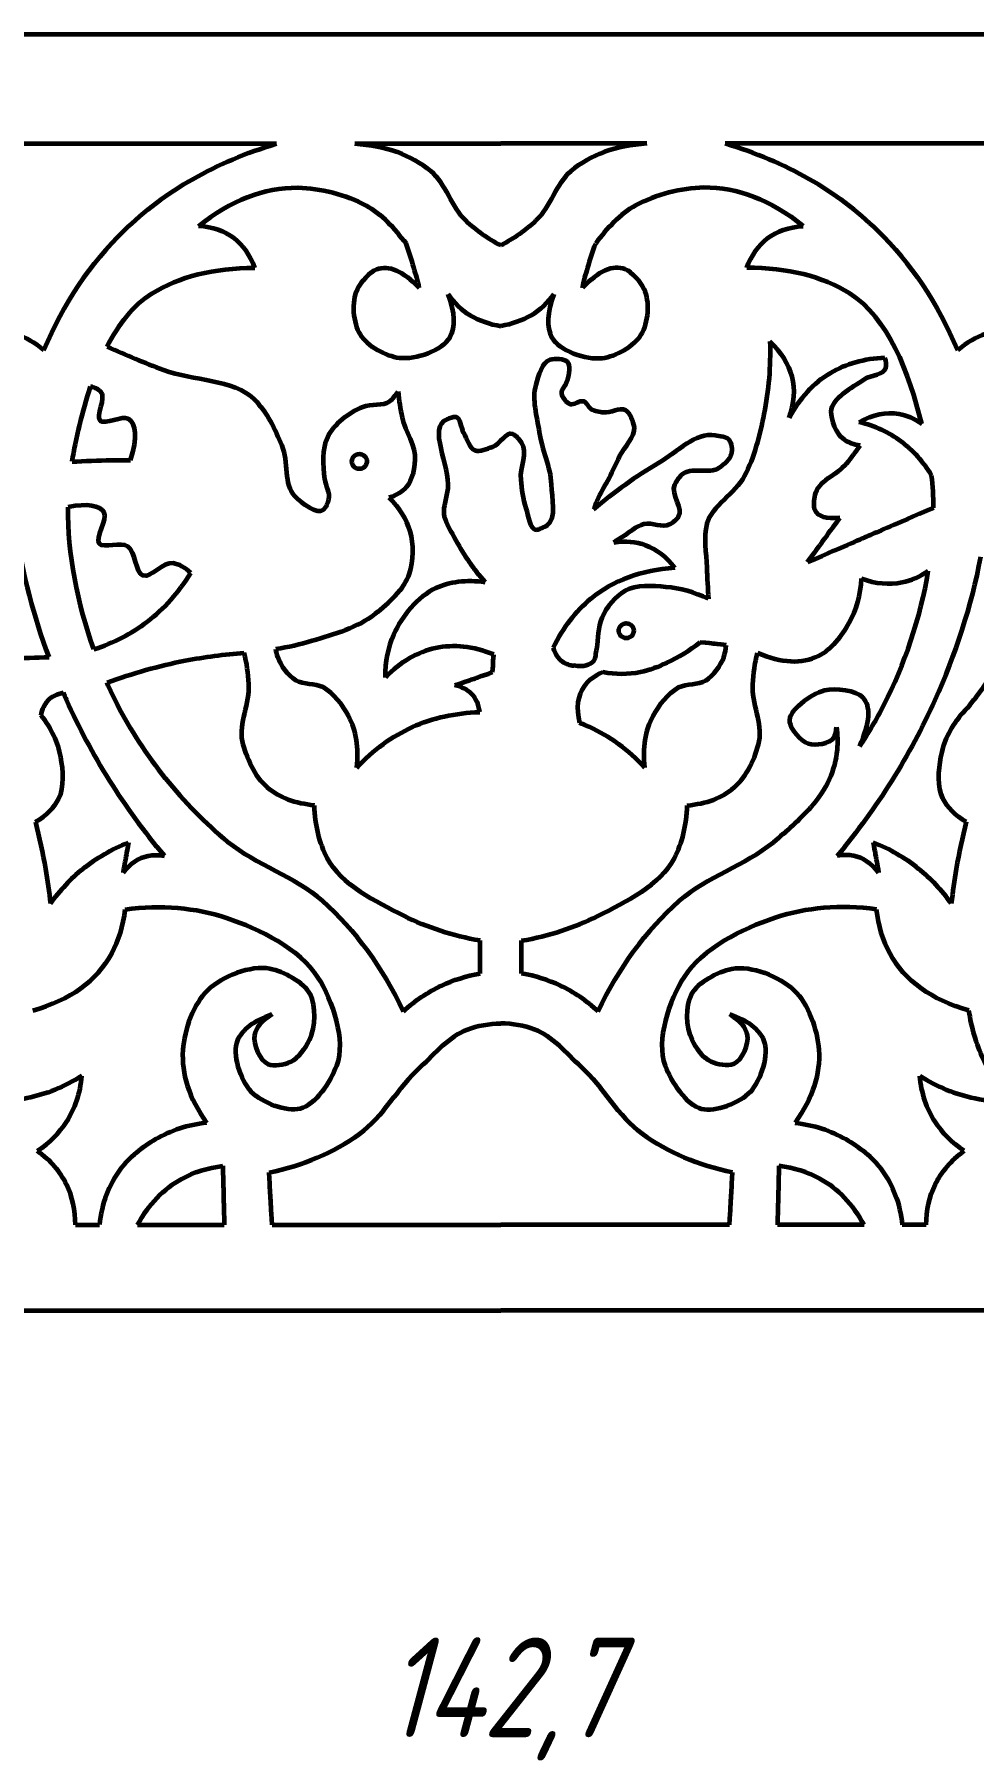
# Model space of a CAD drawing. Header units: millimetres. Extents: x -179 to 215, y -4 to 414.
# Drawn here: x -101.6 to -54.5, y 180.2 to 265.7 of the extents above; entities that cross this region are included whole.
import ezdxf

# ---------------------------------------------------------------- set-up
doc = ezdxf.new("R2010")
doc.units = ezdxf.units.MM
doc.linetypes.add('K5LT32774', pattern=[0])
doc.linetypes.add('K5LT_THIN', pattern=[0])
doc.styles.add('KDIMTEXTSTYLE', font='GOST_AU.SHX', dxfattribs={"width": 0.96, "oblique": 15, "height": 5})
doc.dimstyles.new('KDIMSTYLE (1.00)', dxfattribs={"dimtxt": 5, "dimasz": 1, "dimexe": 2, "dimexo": 0, "dimgap": 1, "dimtad": 1, "dimtxsty": 'KDIMTEXTSTYLE', "dimsah": 1, "dimcen": 0, "dimdle": 1, "dimadec": 0, "dimazin": 0, "dimtfac": 0.667, "dimtmove": 0, "dimatfit": 3, "dimfxl": 1, "dimtvp": 1, "dimtolj": 1, "dimtzin": 0, "dimarcsym": 0})

# ---------------------------------------------------------------- blocks, each defined once
blk = doc.blocks.new('KDIMARROW_01')
blk.add_hatch(color=0).paths.add_polyline_path([(0, 0), (-5, 0.658), (-4.5, 0), (-5, -0.658)])
at = {"color": 0, "linetype": 'K5LT_THIN', "lineweight": 18}
for p, q in [((-4.5, 0), (-5, 0.658)), ((-5, 0.658), (0, 0)), ((0, 0), (-5, -0.658)), ((-5, -0.658), (-4.5, 0)), ((0, 0), (-1, 0))]:
    blk.add_line(p, q, dxfattribs=at)

msp = doc.modelspace()

# ---------------------------------------------------------------- linework, layer by layer
at = {"color": 30, "linetype": 'K5LT32774', "lineweight": 60, "true_color": 0xff8000}
for p, q in [((-137.193, 265.678), (-19.294, 265.678)), ((-119.813, 260.184), (-89.491, 260.184)), ((-85.56, 260.184), (-78.243, 260.184)), ((-70.927, 260.184), (-78.243, 260.184)), ((-36.674, 260.184), (-66.996, 260.184)), ((-99.576, 205.963), (-98.372, 205.963)), ((-96.461, 205.963), (-92.113, 205.963)), ((-89.714, 205.963), (-78.243, 205.963)), ((-66.772, 205.963), (-78.243, 205.963)), ((-60.025, 205.963), (-64.374, 205.963)), ((-56.911, 205.963), (-58.115, 205.963)), ((-112.603, 201.678), (-78.243, 201.678)), ((-43.884, 201.678), (-78.243, 201.678))]:
    msp.add_line(p, q, dxfattribs=at)
for centre in [(-85.336, 244.247), (-71.952, 235.759)]:
    msp.add_circle(centre, 0.375, dxfattribs=at)
for points, knots in [([(-101.157, 249.831), (-100.156, 252.19), (-98.818, 254.186), (-97.142, 255.82), (-95.095, 257.816), (-92.545, 259.271), (-89.491, 260.184)], [0, 0, 0, 0, 1, 1, 1, 2, 2, 2, 2]), ([(-85.56, 260.184), (-84.013, 260.091), (-82.745, 259.631), (-81.757, 258.805), (-81.015, 258.185), (-80.731, 257.01), (-80.005, 256.326), (-79.489, 255.841), (-78.902, 255.428), (-78.243, 255.087)], [0, 0, 0, 0, 1, 1, 1, 2, 2, 2, 3, 3, 3, 3]), ([(-70.927, 260.184), (-72.474, 260.091), (-73.742, 259.631), (-74.73, 258.805), (-75.471, 258.185), (-75.756, 257.01), (-76.482, 256.326), (-76.997, 255.841), (-77.585, 255.428), (-78.243, 255.087)], [0, 0, 0, 0, 1, 1, 1, 2, 2, 2, 3, 3, 3, 3]), ([(-55.33, 249.831), (-56.331, 252.19), (-57.669, 254.186), (-59.344, 255.82), (-61.391, 257.816), (-63.942, 259.271), (-66.996, 260.184)], [0, 0, 0, 0, 1, 1, 1, 2, 2, 2, 2]), ([(-93.404, 256.053), (-91.781, 257.351), (-90.12, 257.992), (-88.422, 257.978), (-87.299, 257.968), (-86.005, 257.616), (-85.003, 257.088), (-84.206, 256.666), (-83.589, 255.945), (-82.998, 255.178)], [0, 0, 0, 0, 1, 1, 1, 2, 2, 2, 3, 3, 3, 3]), ([(-63.083, 256.053), (-64.706, 257.351), (-66.367, 257.992), (-68.065, 257.978), (-69.188, 257.968), (-70.482, 257.616), (-71.483, 257.088), (-72.281, 256.666), (-72.897, 255.945), (-73.488, 255.178)], [0, 0, 0, 0, 1, 1, 1, 2, 2, 2, 3, 3, 3, 3]), ([(-90.574, 253.96), (-90.814, 254.597), (-91.162, 255.09), (-91.62, 255.437), (-92.096, 255.8), (-92.691, 256.005), (-93.404, 256.053)], [0, 0, 0, 0, 1, 1, 1, 2, 2, 2, 2]), ([(-65.913, 253.96), (-65.673, 254.597), (-65.324, 255.09), (-64.867, 255.437), (-64.39, 255.8), (-63.796, 256.005), (-63.083, 256.053)], [0, 0, 0, 0, 1, 1, 1, 2, 2, 2, 2]), ([(-82.333, 252.957), (-82.414, 253.299), (-82.505, 253.638), (-82.604, 253.975), (-82.723, 254.379), (-82.854, 254.781), (-82.998, 255.178)], [0, 0, 0, 0, 1, 1, 1, 2, 2, 2, 2]), ([(-74.154, 252.957), (-74.072, 253.299), (-73.982, 253.638), (-73.883, 253.975), (-73.764, 254.379), (-73.632, 254.781), (-73.488, 255.178)], [0, 0, 0, 0, 1, 1, 1, 2, 2, 2, 2]), ([(-97.986, 250.001), (-97.408, 251.127), (-96.675, 252.086), (-95.742, 252.668), (-94.369, 253.526), (-92.646, 253.956), (-90.574, 253.96)], [0, 0, 0, 0, 1, 1, 1, 2, 2, 2, 2]), ([(-80.905, 252.634), (-80.551, 251.712), (-80.517, 250.989), (-80.801, 250.464), (-81.154, 249.815), (-82.521, 249.333), (-83.33, 249.431), (-84.006, 249.514), (-84.938, 250.031), (-85.288, 250.607), (-85.638, 251.182), (-85.742, 252.258), (-85.431, 252.886), (-85.242, 253.266), (-84.828, 253.743), (-84.469, 253.883), (-83.866, 254.118), (-83.154, 253.809), (-82.333, 252.957)], [0, 0, 0, 0, 1, 1, 1, 2, 2, 2, 3, 3, 3, 4, 4, 4, 5, 5, 5, 6, 6, 6, 6]), ([(-75.581, 252.634), (-75.936, 251.712), (-75.97, 250.989), (-75.685, 250.464), (-75.333, 249.815), (-73.966, 249.333), (-73.157, 249.431), (-72.481, 249.514), (-71.549, 250.031), (-71.199, 250.607), (-70.849, 251.182), (-70.745, 252.258), (-71.056, 252.886), (-71.245, 253.266), (-71.659, 253.743), (-72.018, 253.883), (-72.621, 254.118), (-73.333, 253.809), (-74.154, 252.957)], [0, 0, 0, 0, 1, 1, 1, 2, 2, 2, 3, 3, 3, 4, 4, 4, 5, 5, 5, 6, 6, 6, 6]), ([(-57.139, 246.14), (-57.758, 248.694), (-58.832, 251.475), (-60.744, 252.668), (-62.118, 253.526), (-63.841, 253.956), (-65.913, 253.96)], [0, 0, 0, 0, 1, 1, 1, 2, 2, 2, 2]), ([(-80.905, 252.634), (-80.564, 252.221), (-80.214, 251.819), (-79.769, 251.568), (-79.311, 251.31), (-78.803, 251.132), (-78.243, 251.034)], [0, 0, 0, 0, 1, 1, 1, 2, 2, 2, 2]), ([(-75.581, 252.634), (-75.923, 252.221), (-76.273, 251.819), (-76.718, 251.568), (-77.176, 251.31), (-77.684, 251.132), (-78.243, 251.034)], [0, 0, 0, 0, 1, 1, 1, 2, 2, 2, 2]), ([(-104.272, 250.811), (-103.666, 250.872), (-103.098, 250.816), (-102.567, 250.643), (-102.063, 250.478), (-101.593, 250.207), (-101.157, 249.831)], [0, 0, 0, 0, 1, 1, 1, 2, 2, 2, 2]), ([(-100.898, 234.436), (-101.655, 236.467), (-102.234, 238.594), (-102.499, 240.709), (-102.762, 242.798), (-102, 245.079), (-102.549, 247.084), (-102.902, 248.376), (-103.477, 249.618), (-104.272, 250.811)], [0, 0, 0, 0, 1, 1, 1, 2, 2, 2, 3, 3, 3, 3]), ([(-52.215, 250.811), (-52.821, 250.872), (-53.389, 250.816), (-53.92, 250.643), (-54.424, 250.478), (-54.894, 250.207), (-55.33, 249.831)], [0, 0, 0, 0, 1, 1, 1, 2, 2, 2, 2]), ([(-97.986, 250.001), (-97.055, 249.588), (-96.114, 249.202), (-95.164, 248.843), (-93.665, 248.277), (-91.662, 248.411), (-90.592, 247.347), (-89.995, 246.754), (-89.56, 245.858), (-89.224, 245.04), (-88.898, 244.246), (-89.15, 243.067), (-88.583, 242.518), (-88.233, 242.18), (-87.441, 241.547), (-87.13, 241.835), (-87.018, 241.939), (-86.904, 242.173), (-86.861, 242.351), (-86.784, 242.668), (-87.028, 243.023), (-87.067, 243.361), (-87.147, 244.06), (-87.206, 244.894), (-86.923, 245.484), (-86.615, 246.124), (-85.86, 246.7), (-85.171, 246.988), (-84.756, 247.162), (-84.161, 247.006), (-83.811, 247.277), (-83.653, 247.399), (-83.515, 247.557), (-83.399, 247.751)], [0, 0, 0, 0, 1, 1, 1, 2, 2, 2, 3, 3, 3, 4, 4, 4, 5, 5, 5, 6, 6, 6, 7, 7, 7, 8, 8, 8, 9, 9, 9, 10, 10, 10, 11, 11, 11, 11]), ([(-64.752, 250.259), (-64.712, 249.02), (-64.812, 247.81), (-65.051, 246.626), (-65.266, 245.565), (-65.527, 244.452), (-66.034, 243.507), (-66.506, 242.627), (-67.653, 242.038), (-67.914, 241.114), (-68.101, 240.452), (-67.937, 239.661), (-67.914, 238.935), (-67.898, 238.407), (-67.869, 237.88), (-67.829, 237.354)], [0, 0, 0, 0, 1, 1, 1, 2, 2, 2, 3, 3, 3, 4, 4, 4, 5, 5, 5, 5]), ([(-63.789, 246.432), (-63.518, 247.167), (-63.469, 247.858), (-63.641, 248.507), (-63.806, 249.131), (-64.177, 249.715), (-64.752, 250.259)], [0, 0, 0, 0, 1, 1, 1, 2, 2, 2, 2]), ([(-79.037, 238.202), (-79.598, 238.847), (-80.078, 239.538), (-80.477, 240.276), (-80.703, 240.696), (-81.018, 241.126), (-81.078, 241.581), (-81.133, 241.999), (-80.933, 242.45), (-80.889, 242.887), (-80.773, 244.04), (-81.931, 245.963), (-80.94, 246.373), (-80.814, 246.425), (-80.628, 246.51), (-80.511, 246.493), (-80.275, 246.458), (-80.262, 245.947), (-80.116, 245.686), (-79.947, 245.383), (-79.82, 244.911), (-79.549, 244.81), (-79.314, 244.722), (-78.935, 244.877), (-78.656, 244.982), (-78.292, 245.118), (-77.959, 245.742), (-77.66, 245.634), (-77.502, 245.577), (-77.324, 245.352), (-77.214, 245.188), (-76.891, 244.705), (-77.305, 243.946), (-77.248, 243.333), (-77.204, 242.855), (-77.14, 242.363), (-76.991, 241.908), (-76.868, 241.534), (-76.793, 240.852), (-76.493, 240.826), (-76.339, 240.813), (-76.077, 240.946), (-75.926, 241.049), (-75.417, 241.399), (-75.679, 242.417), (-75.703, 243.093), (-75.734, 243.978), (-76.175, 244.834), (-76.304, 245.72), (-76.417, 246.502), (-76.692, 247.36), (-76.475, 248.09), (-76.343, 248.536), (-76.16, 249.239), (-75.771, 249.361), (-75.54, 249.433), (-75.063, 249.412), (-74.913, 249.258), (-74.745, 249.086), (-74.835, 248.6), (-74.913, 248.296), (-74.969, 248.075), (-75.23, 247.857), (-75.205, 247.661), (-75.179, 247.469), (-74.958, 247.196), (-74.775, 247.128), (-74.588, 247.059), (-74.279, 247.34), (-74.088, 247.266), (-73.939, 247.207), (-73.86, 246.962), (-73.711, 246.871), (-73.536, 246.764), (-73.3, 246.74), (-73.092, 246.716), (-72.737, 246.675), (-72.268, 246.987), (-72.01, 246.836), (-71.778, 246.7), (-71.601, 246.253), (-71.564, 245.961), (-71.502, 245.474), (-72.063, 244.991), (-72.302, 244.501), (-72.478, 244.142), (-72.639, 243.776), (-72.818, 243.419), (-73.015, 243.025), (-73.268, 242.658), (-73.436, 242.251), (-73.492, 242.116), (-73.543, 241.978), (-73.59, 241.839)], [0, 0, 0, 0, 1, 1, 1, 2, 2, 2, 3, 3, 3, 4, 4, 4, 5, 5, 5, 6, 6, 6, 7, 7, 7, 8, 8, 8, 9, 9, 9, 10, 10, 10, 11, 11, 11, 12, 12, 12, 13, 13, 13, 14, 14, 14, 15, 15, 15, 16, 16, 16, 17, 17, 17, 18, 18, 18, 19, 19, 19, 20, 20, 20, 21, 21, 21, 22, 22, 22, 23, 23, 23, 24, 24, 24, 25, 25, 25, 26, 26, 26, 27, 27, 27, 28, 28, 28, 29, 29, 29, 30, 30, 30, 31, 31, 31, 31]), ([(-58.983, 249.447), (-60.029, 249.394), (-60.941, 249.137), (-61.718, 248.678), (-62.57, 248.173), (-63.26, 247.425), (-63.789, 246.432)], [0, 0, 0, 0, 1, 1, 1, 2, 2, 2, 2]), ([(-60.223, 245.045), (-60.547, 245.087), (-60.818, 245.186), (-61.034, 245.344), (-61.422, 245.627), (-61.695, 246.328), (-61.675, 246.755), (-61.646, 247.395), (-60.652, 247.958), (-60.009, 248.378), (-59.676, 248.596), (-59.024, 248.598), (-58.941, 248.934), (-58.905, 249.077), (-58.919, 249.248), (-58.983, 249.447)], [0, 0, 0, 0, 1, 1, 1, 2, 2, 2, 3, 3, 3, 4, 4, 4, 5, 5, 5, 5]), ([(-96.808, 244.311), (-96.459, 245.446), (-96.499, 246.139), (-96.928, 246.389), (-97.218, 246.558), (-98.103, 246.072), (-98.336, 246.286), (-98.577, 246.507), (-97.994, 247.448), (-98.302, 247.745), (-98.423, 247.862), (-98.593, 247.95), (-98.813, 248.008)], [0, 0, 0, 0, 1, 1, 1, 2, 2, 2, 3, 3, 3, 4, 4, 4, 4]), ([(-83.399, 247.751), (-83.351, 247.313), (-83.282, 246.88), (-83.193, 246.452), (-83.04, 245.724), (-82.501, 245.022), (-82.554, 244.309), (-82.587, 243.862), (-82.678, 243.298), (-82.966, 242.97), (-83.179, 242.727), (-83.474, 242.548), (-83.852, 242.434)], [0, 0, 0, 0, 1, 1, 1, 2, 2, 2, 3, 3, 3, 4, 4, 4, 4]), ([(-60.277, 246.223), (-59.588, 246.614), (-58.925, 246.753), (-58.289, 246.639), (-57.896, 246.568), (-57.513, 246.402), (-57.139, 246.14)], [0, 0, 0, 0, 1, 1, 1, 2, 2, 2, 2]), ([(-56.642, 243.543), (-57.061, 244.232), (-57.57, 244.799), (-58.17, 245.244), (-58.779, 245.696), (-59.481, 246.023), (-60.277, 246.223)], [0, 0, 0, 0, 1, 1, 1, 2, 2, 2, 2]), ([(-73.59, 241.839), (-72.562, 242.733), (-71.469, 243.517), (-70.31, 244.192), (-69.411, 244.716), (-68.477, 245.742), (-67.494, 245.566), (-67.267, 245.525), (-66.943, 245.497), (-66.807, 245.342), (-66.667, 245.182), (-66.633, 244.823), (-66.687, 244.604), (-66.752, 244.341), (-67.058, 244.104), (-67.288, 243.934), (-67.78, 243.571), (-68.74, 243.996), (-69.177, 243.574), (-69.317, 243.438), (-69.457, 243.252), (-69.538, 243.076), (-69.751, 242.609), (-69.064, 241.866), (-69.349, 241.461), (-69.449, 241.319), (-69.62, 241.17), (-69.778, 241.083), (-70.133, 240.889), (-70.667, 241.208), (-71.066, 241.101), (-71.455, 240.996), (-71.793, 240.687), (-72.148, 240.465), (-72.292, 240.375), (-72.435, 240.284), (-72.577, 240.19)], [0, 0, 0, 0, 1, 1, 1, 2, 2, 2, 3, 3, 3, 4, 4, 4, 5, 5, 5, 6, 6, 6, 7, 7, 7, 8, 8, 8, 9, 9, 9, 10, 10, 10, 11, 11, 11, 12, 12, 12, 12]), ([(-61.248, 241.413), (-61.92, 241.35), (-62.334, 241.478), (-62.487, 241.798), (-62.578, 241.987), (-62.534, 242.33), (-62.487, 242.567), (-62.352, 243.256), (-61.383, 243.577), (-60.906, 244.148), (-60.666, 244.436), (-60.438, 244.735), (-60.223, 245.045)], [0, 0, 0, 0, 1, 1, 1, 2, 2, 2, 3, 3, 3, 4, 4, 4, 4]), ([(-99.742, 244.238), (-99.09, 244.279), (-98.439, 244.303), (-97.786, 244.311), (-97.46, 244.315), (-97.134, 244.315), (-96.808, 244.311)], [0, 0, 0, 0, 1, 1, 1, 2, 2, 2, 2]), ([(-93.796, 238.661), (-94.084, 238.931), (-94.378, 239.091), (-94.678, 239.142), (-95.166, 239.224), (-95.812, 238.386), (-96.189, 238.524), (-96.569, 238.662), (-96.536, 239.729), (-96.945, 239.983), (-97.301, 240.205), (-98.155, 239.872), (-98.37, 240.121), (-98.607, 240.395), (-97.932, 241.367), (-98.13, 241.683), (-98.36, 242.05), (-98.964, 242.142), (-99.943, 241.959)], [0, 0, 0, 0, 1, 1, 1, 2, 2, 2, 3, 3, 3, 4, 4, 4, 5, 5, 5, 6, 6, 6, 6]), ([(-83.852, 242.434), (-83.334, 241.923), (-82.986, 241.365), (-82.81, 240.759), (-82.619, 240.102), (-82.629, 239.259), (-82.84, 238.622), (-83.101, 237.835), (-83.871, 237.136), (-84.544, 236.604), (-85.42, 235.912), (-86.609, 235.57), (-87.704, 235.245), (-88.3, 235.068), (-88.909, 234.929), (-89.53, 234.827)], [0, 0, 0, 0, 1, 1, 1, 2, 2, 2, 3, 3, 3, 4, 4, 4, 5, 5, 5, 5]), ([(-72.577, 240.19), (-72.001, 240.272), (-71.474, 240.227), (-70.998, 240.053), (-70.437, 239.849), (-69.946, 239.467), (-69.524, 238.908)], [0, 0, 0, 0, 1, 1, 1, 2, 2, 2, 2]), ([(-61.372, 224.471), (-59.345, 226.901), (-57.711, 229.508), (-56.468, 232.292), (-55.459, 234.554), (-54.626, 236.999), (-54.18, 239.458)], [0, 0, 0, 0, 1, 1, 1, 2, 2, 2, 2]), ([(-98.656, 234.83), (-97.653, 235.151), (-96.759, 235.612), (-95.972, 236.213), (-95.12, 236.865), (-94.394, 237.681), (-93.796, 238.661)], [0, 0, 0, 0, 1, 1, 1, 2, 2, 2, 2]), ([(-69.524, 238.908), (-71.22, 238.789), (-72.624, 238.273), (-73.736, 237.36), (-74.503, 236.73), (-75.132, 235.911), (-75.621, 234.904)], [0, 0, 0, 0, 1, 1, 1, 2, 2, 2, 2]), ([(-60.248, 229.968), (-59.793, 230.652), (-59.381, 231.351), (-59.021, 232.054), (-58.004, 234.044), (-57.201, 236.397), (-56.808, 238.76)], [0, 0, 0, 0, 1, 1, 1, 2, 2, 2, 2]), ([(-60.156, 238.375), (-59.448, 238.119), (-58.771, 238.057), (-58.125, 238.19), (-57.671, 238.284), (-57.231, 238.474), (-56.808, 238.76)], [0, 0, 0, 0, 1, 1, 1, 2, 2, 2, 2]), ([(-84.034, 233.419), (-84.034, 234.211), (-83.891, 234.931), (-83.604, 235.578), (-83.196, 236.499), (-82.393, 237.491), (-81.505, 237.903), (-80.801, 238.231), (-79.978, 238.33), (-79.037, 238.202)], [0, 0, 0, 0, 1, 1, 1, 2, 2, 2, 3, 3, 3, 3]), ([(-67.829, 237.354), (-68.53, 237.69), (-69.244, 237.889), (-69.971, 237.949), (-70.64, 238.004), (-71.455, 238.068), (-72.011, 237.763), (-72.498, 237.497), (-72.948, 236.929), (-73.186, 236.403), (-73.395, 235.938), (-73.339, 235.354), (-73.453, 234.837), (-73.498, 234.637), (-73.492, 234.381), (-73.598, 234.24), (-73.771, 234.008), (-74.098, 233.932), (-74.58, 234.011)], [0, 0, 0, 0, 1, 1, 1, 2, 2, 2, 3, 3, 3, 4, 4, 4, 5, 5, 5, 6, 6, 6, 6]), ([(-65.378, 234.652), (-64.167, 234.139), (-63.144, 234.087), (-62.31, 234.498), (-61.694, 234.801), (-61.13, 235.52), (-60.771, 236.16), (-60.407, 236.809), (-60.202, 237.548), (-60.156, 238.375)], [0, 0, 0, 0, 1, 1, 1, 2, 2, 2, 3, 3, 3, 3]), ([(-68.256, 235.174), (-68.777, 234.761), (-69.333, 234.419), (-69.923, 234.149), (-70.346, 233.955), (-70.794, 233.768), (-71.247, 233.678), (-71.853, 233.558), (-72.48, 233.558), (-73.127, 233.678)], [0, 0, 0, 0, 1, 1, 1, 2, 2, 2, 3, 3, 3, 3]), ([(-55.189, 231.519), (-54.56, 232.184), (-54.021, 232.904), (-53.571, 233.678), (-53.276, 234.186), (-53.02, 234.717), (-52.802, 235.271)], [0, 0, 0, 0, 1, 1, 1, 2, 2, 2, 2]), ([(-105.535, 234.229), (-104.645, 234.286), (-103.755, 234.334), (-102.864, 234.371), (-102.209, 234.398), (-101.553, 234.42), (-100.898, 234.436)], [0, 0, 0, 0, 1, 1, 1, 2, 2, 2, 2]), ([(-97.991, 233.157), (-96.706, 233.634), (-95.398, 234.001), (-94.068, 234.26), (-93.094, 234.449), (-92.107, 234.58), (-91.109, 234.652)], [0, 0, 0, 0, 1, 1, 1, 2, 2, 2, 2]), ([(-87.587, 227.001), (-88.557, 227.084), (-89.34, 227.381), (-89.936, 227.892), (-90.564, 228.429), (-91.025, 229.393), (-91.197, 230.216), (-91.386, 231.115), (-90.823, 232.131), (-90.876, 233.085), (-90.905, 233.608), (-90.983, 234.131), (-91.109, 234.652)], [0, 0, 0, 0, 1, 1, 1, 2, 2, 2, 3, 3, 3, 4, 4, 4, 4]), ([(-85.47, 228.885), (-85.35, 229.876), (-85.489, 230.744), (-85.885, 231.49), (-86.173, 232.031), (-86.622, 232.629), (-87.159, 232.921), (-87.552, 233.134), (-88.147, 233.025), (-88.518, 233.264), (-88.91, 233.517), (-89.259, 233.982), (-89.42, 234.438), (-89.464, 234.563), (-89.498, 234.693), (-89.522, 234.829)], [0, 0, 0, 0, 1, 1, 1, 2, 2, 2, 3, 3, 3, 4, 4, 4, 5, 5, 5, 5]), ([(-78.603, 234.566), (-79.638, 234.973), (-80.61, 235.08), (-81.517, 234.886), (-82.419, 234.694), (-83.258, 234.205), (-84.034, 233.419)], [0, 0, 0, 0, 1, 1, 1, 2, 2, 2, 2]), ([(-75.621, 234.904), (-75.526, 234.591), (-75.368, 234.359), (-75.149, 234.209), (-74.991, 234.102), (-74.802, 234.036), (-74.58, 234.011)], [0, 0, 0, 0, 1, 1, 1, 2, 2, 2, 2]), ([(-71.017, 228.885), (-71.137, 229.876), (-70.998, 230.744), (-70.602, 231.49), (-70.313, 232.031), (-69.865, 232.629), (-69.328, 232.921), (-68.935, 233.134), (-68.34, 233.025), (-67.968, 233.264), (-67.577, 233.517), (-67.228, 233.982), (-67.067, 234.438), (-67, 234.627), (-66.957, 234.827), (-66.938, 235.039)], [0, 0, 0, 0, 1, 1, 1, 2, 2, 2, 3, 3, 3, 4, 4, 4, 5, 5, 5, 5]), ([(-68.9, 227.001), (-67.93, 227.084), (-67.147, 227.381), (-66.551, 227.892), (-65.923, 228.429), (-65.462, 229.393), (-65.289, 230.216), (-65.101, 231.115), (-65.664, 232.131), (-65.611, 233.085), (-65.582, 233.608), (-65.504, 234.131), (-65.378, 234.652)], [0, 0, 0, 0, 1, 1, 1, 2, 2, 2, 3, 3, 3, 4, 4, 4, 4]), ([(-73.127, 233.678), (-73.546, 233.5), (-73.861, 233.261), (-74.072, 232.962), (-74.399, 232.498), (-74.476, 231.889), (-74.303, 231.136)], [0, 0, 0, 0, 1, 1, 1, 2, 2, 2, 2]), ([(-101.297, 231.519), (-101.242, 231.831), (-101.124, 232.082), (-100.941, 232.27), (-100.754, 232.464), (-100.5, 232.592), (-100.178, 232.654)], [0, 0, 0, 0, 1, 1, 1, 2, 2, 2, 2]), ([(-95.115, 224.471), (-97.141, 226.901), (-98.776, 229.508), (-100.018, 232.292), (-100.072, 232.412), (-100.125, 232.533), (-100.178, 232.654)], [0, 0, 0, 0, 1, 1, 1, 2, 2, 2, 2]), ([(-83.128, 216.671), (-84.157, 218.867), (-85.511, 220.713), (-87.189, 222.209), (-88.554, 223.425), (-90.508, 223.998), (-91.927, 225.163), (-94.175, 227.007), (-96.162, 229.508), (-97.465, 232.054), (-97.648, 232.411), (-97.823, 232.779), (-97.991, 233.157)], [0, 0, 0, 0, 1, 1, 1, 2, 2, 2, 3, 3, 3, 4, 4, 4, 4]), ([(-79.302, 231.676), (-79.356, 232.071), (-79.498, 232.383), (-79.726, 232.612), (-79.93, 232.816), (-80.205, 232.954), (-80.55, 233.024)], [0, 0, 0, 0, 1, 1, 1, 2, 2, 2, 2]), ([(-60.248, 229.968), (-59.719, 231.157), (-59.667, 231.972), (-60.091, 232.413), (-60.429, 232.765), (-61.445, 232.89), (-62.014, 232.755), (-62.703, 232.592), (-63.871, 231.741), (-63.766, 231.174), (-63.703, 230.832), (-63.217, 230.221), (-62.826, 230.106), (-62.465, 229.999), (-61.743, 230.073), (-61.544, 230.405), (-61.465, 230.538), (-61.422, 230.709), (-61.416, 230.918)], [0, 0, 0, 0, 1, 1, 1, 2, 2, 2, 3, 3, 3, 4, 4, 4, 5, 5, 5, 6, 6, 6, 6]), ([(-101.577, 226.175), (-101.026, 226.492), (-100.636, 226.88), (-100.407, 227.34), (-100.119, 227.919), (-100.186, 228.755), (-100.308, 229.417), (-100.445, 230.156), (-100.774, 230.857), (-101.297, 231.519)], [0, 0, 0, 0, 1, 1, 1, 2, 2, 2, 3, 3, 3, 3]), ([(-85.47, 228.885), (-84.638, 229.784), (-83.708, 230.466), (-82.68, 230.932), (-81.652, 231.396), (-80.526, 231.644), (-79.302, 231.676)], [0, 0, 0, 0, 1, 1, 1, 2, 2, 2, 2]), ([(-71.017, 228.885), (-71.849, 229.784), (-72.779, 230.466), (-73.807, 230.932), (-73.97, 231.005), (-74.135, 231.073), (-74.303, 231.136)], [0, 0, 0, 0, 1, 1, 1, 2, 2, 2, 2]), ([(-61.416, 230.918), (-61.362, 230.534), (-61.352, 230.159), (-61.385, 229.792), (-61.478, 228.76), (-61.915, 227.797), (-62.695, 226.903)], [0, 0, 0, 0, 1, 1, 1, 2, 2, 2, 2]), ([(-54.909, 226.175), (-55.46, 226.492), (-55.851, 226.88), (-56.08, 227.34), (-56.368, 227.919), (-56.301, 228.755), (-56.178, 229.417), (-56.042, 230.156), (-55.712, 230.857), (-55.189, 231.519)], [0, 0, 0, 0, 1, 1, 1, 2, 2, 2, 3, 3, 3, 3]), ([(-79.286, 220.218), (-80.654, 220.454), (-81.929, 220.868), (-83.111, 221.462), (-84.522, 222.171), (-86.24, 223.014), (-86.944, 224.355), (-87.343, 225.116), (-87.557, 225.998), (-87.587, 227.001)], [0, 0, 0, 0, 1, 1, 1, 2, 2, 2, 3, 3, 3, 3]), ([(-77.201, 220.218), (-75.833, 220.454), (-74.558, 220.868), (-73.376, 221.462), (-71.965, 222.171), (-70.246, 223.014), (-69.543, 224.355), (-69.144, 225.116), (-68.93, 225.998), (-68.9, 227.001)], [0, 0, 0, 0, 1, 1, 1, 2, 2, 2, 3, 3, 3, 3]), ([(-73.359, 216.671), (-72.33, 218.867), (-70.976, 220.713), (-69.298, 222.209), (-67.933, 223.425), (-65.979, 223.998), (-64.56, 225.163), (-63.913, 225.693), (-63.288, 226.278), (-62.695, 226.903)], [0, 0, 0, 0, 1, 1, 1, 2, 2, 2, 3, 3, 3, 3]), ([(-101.577, 226.175), (-101.381, 225.397), (-101.215, 224.614), (-101.079, 223.825), (-100.979, 223.246), (-100.896, 222.664), (-100.83, 222.08)], [0, 0, 0, 0, 1, 1, 1, 2, 2, 2, 2]), ([(-54.909, 226.175), (-55.106, 225.397), (-55.272, 224.614), (-55.408, 223.825), (-55.507, 223.246), (-55.59, 222.664), (-55.657, 222.08)], [0, 0, 0, 0, 1, 1, 1, 2, 2, 2, 2]), ([(-100.83, 222.08), (-100.353, 222.748), (-99.807, 223.33), (-99.192, 223.825), (-98.515, 224.369), (-97.756, 224.808), (-96.913, 225.142)], [0, 0, 0, 0, 1, 1, 1, 2, 2, 2, 2]), ([(-55.657, 222.08), (-56.134, 222.748), (-56.68, 223.33), (-57.295, 223.825), (-57.971, 224.369), (-58.731, 224.808), (-59.574, 225.142)], [0, 0, 0, 0, 1, 1, 1, 2, 2, 2, 2]), ([(-97.188, 223.624), (-96.825, 224.09), (-96.406, 224.372), (-95.931, 224.471), (-95.675, 224.524), (-95.403, 224.524), (-95.115, 224.471)], [0, 0, 0, 0, 1, 1, 1, 2, 2, 2, 2]), ([(-59.299, 223.624), (-59.662, 224.09), (-60.081, 224.372), (-60.556, 224.471), (-60.811, 224.524), (-61.083, 224.524), (-61.372, 224.471)], [0, 0, 0, 0, 1, 1, 1, 2, 2, 2, 2]), ([(-101.717, 216.709), (-99.825, 217.254), (-98.505, 218.208), (-97.757, 219.571), (-97.403, 220.218), (-97.177, 220.956), (-97.08, 221.787)], [0, 0, 0, 0, 1, 1, 1, 2, 2, 2, 2]), ([(-97.08, 221.787), (-95.258, 222.024), (-93.566, 221.882), (-92.003, 221.362), (-90.332, 220.806), (-88.333, 219.812), (-87.433, 218.394), (-86.682, 217.21), (-86, 215.226), (-86.483, 213.943), (-86.783, 213.147), (-87.553, 211.97), (-88.307, 211.787), (-89, 211.619), (-90.234, 212.082), (-90.757, 212.637), (-91.295, 213.209), (-91.729, 214.537), (-91.439, 215.219), (-91.204, 215.771), (-90.631, 216.206), (-89.718, 216.525)], [0, 0, 0, 0, 1, 1, 1, 2, 2, 2, 3, 3, 3, 4, 4, 4, 5, 5, 5, 6, 6, 6, 7, 7, 7, 7]), ([(-59.406, 221.787), (-61.228, 222.024), (-62.921, 221.882), (-64.484, 221.362), (-66.155, 220.806), (-68.154, 219.812), (-69.054, 218.394), (-69.805, 217.21), (-70.487, 215.226), (-70.003, 213.943), (-69.703, 213.147), (-68.934, 211.97), (-68.179, 211.787), (-67.487, 211.619), (-66.253, 212.082), (-65.73, 212.637), (-65.191, 213.209), (-64.757, 214.537), (-65.048, 215.219), (-65.282, 215.771), (-65.856, 216.206), (-66.769, 216.525)], [0, 0, 0, 0, 1, 1, 1, 2, 2, 2, 3, 3, 3, 4, 4, 4, 5, 5, 5, 6, 6, 6, 7, 7, 7, 7]), ([(-54.769, 216.709), (-56.662, 217.254), (-57.982, 218.208), (-58.729, 219.571), (-59.084, 220.218), (-59.309, 220.956), (-59.406, 221.787)], [0, 0, 0, 0, 1, 1, 1, 2, 2, 2, 2]), ([(-89.718, 216.525), (-90.235, 216.206), (-90.528, 215.857), (-90.597, 215.479), (-90.679, 215.035), (-90.321, 214.193), (-89.915, 214.025), (-89.628, 213.907), (-89.106, 213.997), (-88.787, 214.144), (-88.378, 214.333), (-88.033, 214.83), (-87.837, 215.242), (-87.529, 215.89), (-87.498, 216.939), (-87.808, 217.527), (-88.131, 218.142), (-89.119, 218.665), (-89.825, 218.803), (-90.8, 218.994), (-92.213, 218.422), (-92.941, 217.735), (-93.659, 217.057), (-94.116, 215.75), (-94.188, 214.738), (-94.273, 213.54), (-93.877, 212.323), (-93.001, 211.088)], [0, 0, 0, 0, 1, 1, 1, 2, 2, 2, 3, 3, 3, 4, 4, 4, 5, 5, 5, 6, 6, 6, 7, 7, 7, 8, 8, 8, 9, 9, 9, 9]), ([(-66.769, 216.525), (-66.252, 216.206), (-65.959, 215.857), (-65.89, 215.479), (-65.808, 215.035), (-66.166, 214.193), (-66.572, 214.025), (-66.859, 213.907), (-67.38, 213.997), (-67.7, 214.144), (-68.109, 214.333), (-68.453, 214.83), (-68.65, 215.242), (-68.958, 215.89), (-68.989, 216.939), (-68.679, 217.527), (-68.356, 218.142), (-67.368, 218.665), (-66.661, 218.803), (-65.687, 218.994), (-64.273, 218.422), (-63.545, 217.735), (-62.828, 217.057), (-62.371, 215.75), (-62.299, 214.738), (-62.214, 213.54), (-62.61, 212.323), (-63.486, 211.088)], [0, 0, 0, 0, 1, 1, 1, 2, 2, 2, 3, 3, 3, 4, 4, 4, 5, 5, 5, 6, 6, 6, 7, 7, 7, 8, 8, 8, 9, 9, 9, 9]), ([(-83.128, 216.671), (-82.547, 217.205), (-81.914, 217.634), (-81.231, 217.958), (-80.622, 218.246), (-79.973, 218.451), (-79.283, 218.573)], [0, 0, 0, 0, 1, 1, 1, 2, 2, 2, 2]), ([(-73.359, 216.671), (-73.94, 217.205), (-74.572, 217.634), (-75.255, 217.958), (-75.865, 218.246), (-76.514, 218.451), (-77.204, 218.573)], [0, 0, 0, 0, 1, 1, 1, 2, 2, 2, 2]), ([(-52.697, 212.168), (-53.259, 212.825), (-53.712, 213.532), (-54.057, 214.288), (-54.403, 215.045), (-54.641, 215.853), (-54.769, 216.709)], [0, 0, 0, 0, 1, 1, 1, 2, 2, 2, 2]), ([(-89.863, 208.596), (-88.145, 208.944), (-86.636, 209.587), (-85.337, 210.525), (-84.136, 211.393), (-83.391, 212.871), (-82.271, 213.888), (-81.531, 214.56), (-80.835, 215.43), (-79.922, 215.768), (-79.404, 215.959), (-78.845, 216.058), (-78.243, 216.064)], [0, 0, 0, 0, 1, 1, 1, 2, 2, 2, 3, 3, 3, 4, 4, 4, 4]), ([(-66.624, 208.596), (-68.342, 208.944), (-69.851, 209.587), (-71.149, 210.525), (-72.351, 211.393), (-73.096, 212.871), (-74.216, 213.888), (-74.956, 214.56), (-75.651, 215.43), (-76.565, 215.768), (-77.083, 215.959), (-77.642, 216.058), (-78.243, 216.064)], [0, 0, 0, 0, 1, 1, 1, 2, 2, 2, 3, 3, 3, 4, 4, 4, 4]), ([(-99.249, 213.444), (-100.125, 212.885), (-101.045, 212.509), (-102.009, 212.317), (-102.587, 212.201), (-103.18, 212.152), (-103.789, 212.168)], [0, 0, 0, 0, 1, 1, 1, 2, 2, 2, 2]), ([(-101.475, 209.676), (-100.867, 210.085), (-100.383, 210.569), (-100.021, 211.13), (-99.591, 211.795), (-99.334, 212.566), (-99.249, 213.444)], [0, 0, 0, 0, 1, 1, 1, 2, 2, 2, 2]), ([(-55.012, 209.676), (-55.619, 210.085), (-56.104, 210.569), (-56.466, 211.13), (-56.896, 211.795), (-57.153, 212.566), (-57.238, 213.444)], [0, 0, 0, 0, 1, 1, 1, 2, 2, 2, 2]), ([(-57.238, 213.444), (-56.362, 212.885), (-55.442, 212.509), (-54.478, 212.317), (-53.9, 212.201), (-53.307, 212.152), (-52.697, 212.168)], [0, 0, 0, 0, 1, 1, 1, 2, 2, 2, 2]), ([(-93.001, 211.088), (-93.942, 210.972), (-94.792, 210.695), (-95.553, 210.257), (-96.215, 209.875), (-96.881, 209.347), (-97.333, 208.743), (-97.908, 207.976), (-98.254, 207.05), (-98.372, 205.963)], [0, 0, 0, 0, 1, 1, 1, 2, 2, 2, 3, 3, 3, 3]), ([(-63.486, 211.088), (-62.545, 210.972), (-61.694, 210.695), (-60.934, 210.257), (-60.272, 209.875), (-59.606, 209.347), (-59.154, 208.743), (-58.579, 207.976), (-58.233, 207.05), (-58.115, 205.963)], [0, 0, 0, 0, 1, 1, 1, 2, 2, 2, 3, 3, 3, 3]), ([(-99.576, 205.963), (-99.579, 206.709), (-99.727, 207.383), (-100.021, 207.984), (-100.337, 208.632), (-100.822, 209.196), (-101.475, 209.676)], [0, 0, 0, 0, 1, 1, 1, 2, 2, 2, 2]), ([(-56.911, 205.963), (-56.908, 206.709), (-56.76, 207.383), (-56.466, 207.984), (-56.15, 208.632), (-55.665, 209.196), (-55.012, 209.676)], [0, 0, 0, 0, 1, 1, 1, 2, 2, 2, 2]), ([(-96.461, 205.963), (-95.889, 207.006), (-95.148, 207.778), (-94.239, 208.278), (-93.631, 208.614), (-92.947, 208.827), (-92.188, 208.919)], [0, 0, 0, 0, 1, 1, 1, 2, 2, 2, 2]), ([(-60.025, 205.963), (-60.598, 207.006), (-61.339, 207.778), (-62.247, 208.278), (-62.856, 208.614), (-63.54, 208.827), (-64.299, 208.919)], [0, 0, 0, 0, 1, 1, 1, 2, 2, 2, 2])]:
    msp.add_open_spline(points, degree=3, knots=knots, dxfattribs=at)
for points in [[(-99.742, 244.238), (-99.537, 245.397), (-99.243, 246.729), (-98.813, 248.008)], [(-56.544, 241.927), (-56.547, 242.475), (-56.579, 243.016), (-56.642, 243.543)], [(-98.656, 234.83), (-99.465, 237.112), (-99.963, 239.613), (-99.943, 241.959)], [(-56.544, 241.927), (-60.762, 240.103), (-58.653, 241.015), (-62.872, 239.191)], [(-62.872, 239.191), (-61.789, 240.672), (-62.331, 239.932), (-61.248, 241.413)], [(-66.938, 235.039), (-67.817, 235.129), (-67.377, 235.084), (-68.256, 235.174)], [(-78.654, 233.678), (-78.62, 234.27), (-78.637, 233.974), (-78.603, 234.566)], [(-80.55, 233.024), (-79.286, 233.46), (-79.918, 233.242), (-78.654, 233.678)], [(-96.913, 225.142), (-97.096, 224.13), (-97.004, 224.636), (-97.188, 223.624)], [(-59.574, 225.142), (-59.391, 224.13), (-59.482, 224.636), (-59.299, 223.624)], [(-79.283, 218.573), (-79.285, 219.67), (-79.284, 219.121), (-79.286, 220.218)], [(-77.204, 218.573), (-77.202, 219.67), (-77.203, 219.121), (-77.201, 220.218)], [(-92.188, 208.919), (-92.138, 206.948), (-92.163, 207.934), (-92.113, 205.963)], [(-64.299, 208.919), (-64.349, 206.948), (-64.324, 207.934), (-64.374, 205.963)], [(-89.714, 205.963), (-89.813, 207.718), (-89.764, 206.84), (-89.863, 208.596)], [(-66.772, 205.963), (-66.673, 207.718), (-66.723, 206.84), (-66.624, 208.596)]]:
    msp.add_open_spline(points, degree=3, dxfattribs=at)

# ---------------------------------------------------------------- dimensions: what is measured, and where the dimension line sits
at = {"color": 7}
msp.add_linear_dim(base=(-149.595, 182.188), p1=(-6.892, 197.678), p2=(-149.595, 197.678), location=(-78.243, 182.188), dimstyle='KDIMSTYLE (1.00)', override={"dimexo": 0, "dimpost": '\\H5.0;\\W0.965;\\Q15;<>', "dimblk1": 'KDIMARROW_01', "dimblk2": 'KDIMARROW_01', "dimse1": 0, "dimse2": 0, "dimclrt": 7, "dimtolj": 1}, dxfattribs=at).render()

doc.saveas('drawing.dxf')
